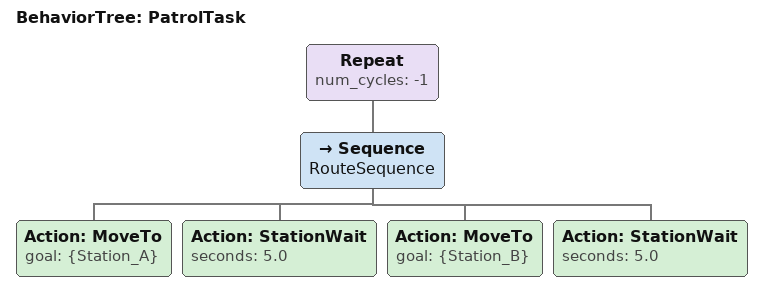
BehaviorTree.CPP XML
<root BTCPP_format="4">
    <BehaviorTree ID="PatrolTask">
        <Repeat num_cycles="-1">
            <Sequence name="RouteSequence">
                <Action ID="MoveTo" goal="{Station_A}" />
                <Action ID="StationWait" seconds="5.0" />
                <Action ID="MoveTo" goal="{Station_B}" />
                <Action ID="StationWait" seconds="5.0" />
            </Sequence>
        </Repeat>
    </BehaviorTree>
</root>
